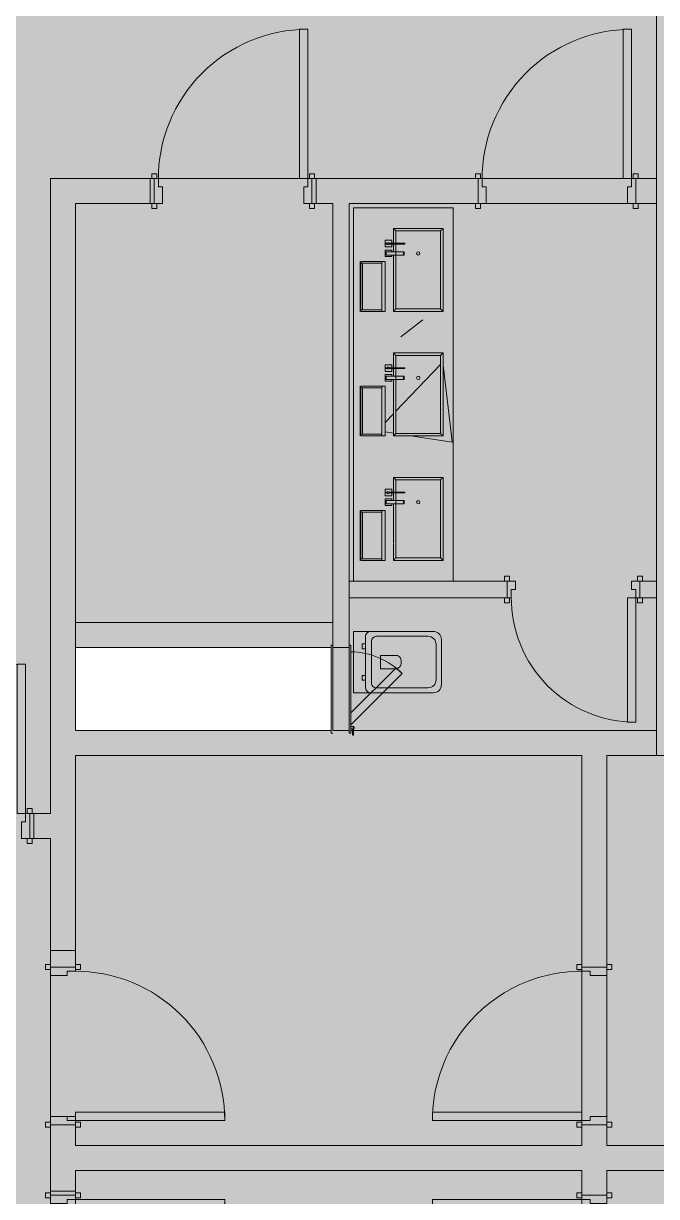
# Model space of a CAD drawing. Header units: millimetres. Extents: x -57519 to 497916, y -349472 to 446842.
# Drawn here: x 375437 to 379250, y 40100 to 47167 of the extents above; entities that cross this region are included whole.
import ezdxf

# ---------------------------------------------------------------- set-up
doc = ezdxf.new("R2010")
doc.units = ezdxf.units.MM
for name, color, linetype, lineweight in [('A-DETL-GENF', 92, 'Continuous', 5), ('A-DETL-THIN', 151, 'Continuous', 9), ('A-DOOR', 31, 'Continuous', 5), ('A-DOOR-FRAM', 31, 'Continuous', 5), ('A-FLOR', 192, 'Continuous', 5), ('A-GENM', 13, 'Continuous', 5), ('A-WALL', 113, 'Continuous', 20), ('A-WALL-PATT', 111, 'Continuous', 20), ('P-SANR-FIXT', 6, 'Continuous', 5)]:
    doc.layers.add(name, color=color, linetype=linetype, lineweight=lineweight)
pattern_1 = [(50, (329410.6, 0), (3643.68, -318.78), [381, -4191]), (355, (329410.6, 0), (-704.86, 3821.14), [304.8, -3352.8]), (100.451, (329714.2, -26.6), (2938.85, 3502.33), [323.8, -3561.8]), (46.184, (329410.6, 1016), (5421.58, -840.86), [571.5, -6286.5]), (96.636, (329862.4, 946), (4748.05, 4948.55), [485.7, -5342.7]), (351.184, (329410.6, 1016), (4748.1, 4948.5), [457.2, -5029.2]), (21, (329918.6, 762), (3032.29, -2045.3), [381, -4191]), (326, (329918.6, 762), (1236.04, 3683.76), [304.8, -3352.8]), (71.451, (330171.2, 591.6), (4268.34, 1638.42), [323.8, -3561.8]), (37.5, (329410.6, 0), (61.772, 1691.1), [167.64, -3144.52, 167.64, -3235.96, -3365.5]), (37.5, (329410.6, 0), (61.772, 1691.1), [-6715.76, 167.64, -3197.86]), (7.5, (329410.6, 0), (1336.393, 2003.61), [167.64, -1772.92, 167.64, -3068.32, -1282.7]), (7.5, (329410.6, 0), (1336.393, 2003.61), [-5176.52, 167.64, -1115.06]), (327.5, (328277.7, 0), (2711.818, -114.58), [167.64, -1102.36, 167.64, -3794.76, -5257.8]), (327.5, (328277.7, 0), (2711.818, -114.58), [-5232.4, 167.64, -5090.16]), (317.5, (327769.7, 0), (2962.586, 508.53), [167.64, -1483.36, 167.64, -2463.8, -3733.8]), (317.5, (327769.7, 0), (2962.586, 508.53), [-4282.44, 167.64, -3566.16])]

# ---------------------------------------------------------------- blocks, each defined once
blk = doc.blocks.new('DLN-Single Door__X01_ - _M02_ 900 x 2450 _WH_-16935526-G_F SINGLE OCCUPANCY DIAGRAM')
at = {"layer": 'A-DOOR', "color": 191}
for p, q in [((-460, 105), (-490, 105)), ((-490, 105), (-490, 75)), ((-490, 75), (-475, 75)), ((-475, 75), (-460, 75)), ((-460, 75), (-460, 105)), ((490, 105), (460, 105)), ((460, 105), (460, 75)), ((460, 75), (475, 75)), ((475, 75), (490, 75)), ((490, 75), (490, 105)), ((-475, -75), (-490, -75)), ((-490, -75), (-490, -105)), ((-490, -105), (-460, -105)), ((-460, -75), (-475, -75)), ((-460, -105), (-460, -75)), ((-400, -75), (-450, -75)), ((-450, -75), (-450, -975)), ((-400, -975), (-400, -75)), ((475, -75), (460, -75)), ((460, -75), (460, -105)), ((460, -105), (490, -105)), ((490, -75), (475, -75)), ((490, -105), (490, -75)), ((-450, -975), (-400, -975))]:
    blk.add_line(p, q, dxfattribs=at)
blk.add_arc((-450, -75), 900, 270, 0.5, dxfattribs=at)
at = {"layer": 'A-DOOR-FRAM', "color": 191}
for p, q in [((-425, 75), (-475, 75)), ((-475, 75), (-475, -75)), ((-425, -25), (-425, 75)), ((425, 75), (425, -25)), ((475, 75), (425, 75)), ((475, -75), (475, 75)), ((-450, -75), (-450, -25)), ((-450, -25), (-425, -25)), ((425, -25), (450, -25)), ((450, -25), (450, -75)), ((-475, -75), (-450, -75)), ((450, -75), (475, -75))]:
    blk.add_line(p, q, dxfattribs=at)
blk = doc.blocks.new('DLN-Single Door__X01_ - _M01a_ 900 x 2450 _WH_-16935528-G_F SINGLE OCCUPANCY DIAGRAM')
at = {"layer": 'A-DOOR', "color": 191}
for p, q in [((-450, 975), (-400, 975)), ((-450, 75), (-450, 975)), ((-400, 975), (-400, 75)), ((-490, 105), (-460, 105)), ((-490, 75), (-490, 105)), ((-475, 75), (-490, 75)), ((-460, 75), (-475, 75)), ((-460, 105), (-460, 75)), ((-400, 75), (-450, 75)), ((460, 75), (460, 105)), ((460, 105), (490, 105)), ((475, 75), (460, 75)), ((490, 75), (475, 75)), ((490, 105), (490, 75)), ((-490, -75), (-475, -75)), ((-490, -105), (-490, -75)), ((-460, -105), (-490, -105)), ((-475, -75), (-460, -75)), ((-460, -75), (-460, -105)), ((460, -105), (460, -75)), ((460, -75), (475, -75)), ((490, -105), (460, -105)), ((475, -75), (490, -75)), ((490, -75), (490, -105))]:
    blk.add_line(p, q, dxfattribs=at)
for start, end in [(71.9, 90), (17.6, 71.9), (359.5, 17.6)]:
    blk.add_arc((-450, 75), 900, start, end, dxfattribs=at)
at = {"layer": 'A-DOOR-FRAM', "color": 191}
for p, q in [((-475, 75), (-450, 75)), ((-475, -75), (-475, 75)), ((-450, 75), (-450, 25)), ((450, 75), (475, 75)), ((450, 25), (450, 75)), ((475, 75), (475, -75)), ((-450, 25), (-425, 25)), ((-425, 25), (-425, -75)), ((425, 25), (450, 25)), ((425, -75), (425, 25)), ((-425, -75), (-475, -75)), ((475, -75), (425, -75))]:
    blk.add_line(p, q, dxfattribs=at)
blk = doc.blocks.new('DLN-Single Door__X01_ - _M02_ 900 x 2450 _WH_-V592-G_F SINGLE OCCUPANCY DIAGRAM')
at = {"layer": 'A-DOOR', "color": 191}
for p, q in [((-460, 105), (-490, 105)), ((-490, 105), (-490, 75)), ((-490, 75), (-475, 75)), ((-475, 75), (-460, 75)), ((-460, 75), (-460, 105)), ((490, 105), (460, 105)), ((460, 105), (460, 75)), ((465.7, 75), (475, 75)), ((475, 75), (490, 75)), ((490, 75), (490, 105)), ((-475, -75), (-490, -75)), ((-490, -75), (-490, -105)), ((-490, -105), (-460, -105)), ((-460, -75), (-475, -75)), ((-460, -105), (-460, -75)), ((-400, -75), (-450, -75)), ((-450, -75), (-450, -975)), ((-400, -975), (-400, -75)), ((475, -75), (460, -75)), ((460, -75), (460, -105)), ((460, -105), (490, -105)), ((490, -75), (475, -75)), ((490, -105), (490, -75)), ((-450, -975), (-400, -975))]:
    blk.add_line(p, q, dxfattribs=at)
blk.add_arc((-450, -75), 900, 270, 0.5, dxfattribs=at)
at = {"layer": 'A-DOOR-FRAM', "color": 191}
for p, q in [((-425, 75), (-475, 75)), ((-475, 75), (-475, -75)), ((-425, -25), (-425, 75)), ((425, 75), (425, -25)), ((475, 75), (425, 75)), ((475, -75), (475, 75)), ((-450, -75), (-450, -25)), ((-450, -25), (-425, -25)), ((425, -25), (450, -25)), ((450, -25), (450, -75)), ((-475, -75), (-450, -75)), ((450, -75), (475, -75))]:
    blk.add_line(p, q, dxfattribs=at)
blk = doc.blocks.new('DLN-Single Door__X01_ - _M01_ 900 x 2450 _WH_-16935535-G_F SINGLE OCCUPANCY DIAGRAM')
at = {"layer": 'A-DOOR', "color": 191}
for p, q in [((-460, 105), (-490, 105)), ((-490, 105), (-490, 75)), ((-490, 75), (-475, 75)), ((-475, 75), (-460, 75)), ((-460, 75), (-460, 105)), ((490, 105), (460, 105)), ((460, 105), (460, 75)), ((460, 75), (475, 75)), ((475, 75), (490, 75)), ((490, 75), (490, 105)), ((-475, -75), (-490, -75)), ((-490, -75), (-490, -105)), ((-490, -105), (-460, -105)), ((-460, -75), (-475, -75)), ((-460, -105), (-460, -75)), ((-400, -75), (-450, -75)), ((-450, -75), (-450, -975)), ((-400, -975), (-400, -75)), ((475, -75), (460, -75)), ((460, -75), (460, -105)), ((460, -105), (490, -105)), ((490, -75), (475, -75)), ((490, -105), (490, -75)), ((-450, -975), (-400, -975))]:
    blk.add_line(p, q, dxfattribs=at)
blk.add_arc((-450, -75), 900, 270, 0.5, dxfattribs=at)
at = {"layer": 'A-DOOR-FRAM', "color": 191}
for p, q in [((-425, 75), (-475, 75)), ((-475, 75), (-475, -75)), ((-425, -25), (-425, 75)), ((425, 75), (425, -25)), ((475, 75), (425, 75)), ((475, -75), (475, 75)), ((-450, -75), (-450, -25)), ((-450, -25), (-425, -25)), ((425, -25), (450, -25)), ((450, -25), (450, -75)), ((-475, -75), (-450, -75)), ((450, -75), (475, -75))]:
    blk.add_line(p, q, dxfattribs=at)
blk = doc.blocks.new('DLN-Single Door__X01_ - _M02a_ 900 x 2450 _WH_-V753-G_F SINGLE OCCUPANCY DIAGRAM')
at = {"layer": 'A-DOOR', "color": 191}
for p, q in [((-450, 975), (-400, 975)), ((-450, 75), (-450, 975)), ((-400, 975), (-400, 75)), ((-490, 105), (-460, 105)), ((-490, 75), (-490, 105)), ((-475, 75), (-490, 75)), ((-460, 75), (-475, 75)), ((-460, 105), (-460, 75)), ((-400, 75), (-450, 75)), ((460, 75), (460, 105)), ((460, 105), (490, 105)), ((475, 75), (460, 75)), ((490, 75), (475, 75)), ((490, 105), (490, 75)), ((-490, -75), (-475, -75)), ((-490, -105), (-490, -75)), ((-460, -105), (-490, -105)), ((-475, -75), (-460, -75)), ((-460, -75), (-460, -105)), ((460, -105), (460, -75)), ((460, -75), (475, -75)), ((490, -105), (460, -105)), ((475, -75), (490, -75)), ((490, -75), (490, -105))]:
    blk.add_line(p, q, dxfattribs=at)
blk.add_arc((-450, 75), 900, 359.5, 90, dxfattribs=at)
at = {"layer": 'A-DOOR-FRAM', "color": 191}
for p, q in [((-475, 75), (-450, 75)), ((-475, -75), (-475, 75)), ((-450, 75), (-450, 25)), ((450, 75), (475, 75)), ((450, 25), (450, 75)), ((475, 75), (475, -75)), ((-450, 25), (-425, 25)), ((-425, 25), (-425, -75)), ((425, 25), (450, 25)), ((425, -75), (425, 25)), ((-425, -75), (-475, -75)), ((475, -75), (425, -75))]:
    blk.add_line(p, q, dxfattribs=at)
blk = doc.blocks.new('DLN-Access Panel__AP01_ - _AP04_ 450 x 650 _WH_-16056297-G_F SINGLE OCCUPANCY DIAGRAM')
at = {"layer": 'A-DOOR', "color": 191}
for p, q in [((-265, 50), (-265, 60)), ((265, 60), (-265, 60)), ((-250.3, 50), (265, 50)), ((265, 51), (265, 60)), ((-240, -70), (-277.5, -70)), ((-277.5, -70), (-277.5, -75)), ((-265, -60), (-265, -50)), ((265, -50), (-265, -50)), ((-265, -60), (265, -60)), ((-240, -60), (-240, -72.5)), ((-225, -72.5), (-225, -60)), ((-215, -60), (93.2, -368.2)), ((128.6, -332.8), (-144.3, -60)), ((265, -60), (265, -50)), ((-277.5, -75), (-239.6, -75)), ((93.2, -368.2), (128.6, -332.8))]:
    blk.add_line(p, q, dxfattribs=at)
for centre, radius, start, end in [((-225, -50), 450, 315, 358.68242), ((-232.5, -72.5), 7.5, 180, 0), ((-232.5, -72.5), 7.5, 195, 0), ((-232.5, -72.5), 7.5, 199.47122, 360), ((-232.5, -72.5), 7.5, 199.47122, 360), ((-232.5, -72.5), 2, 180, 360), ((-232.5, -72.5), 2, 180, 360)]:
    blk.add_arc(centre, radius, start, end, dxfattribs=at)
at = {"layer": 'A-DOOR-FRAM', "color": 191}
for p, q in [((-250, 50), (-250, -50)), ((250, 50), (250, -50))]:
    blk.add_line(p, q, dxfattribs=at)
blk = doc.blocks.new('DLN_Toilet - DLN_Toilet-V844-G_F SINGLE OCCUPANCY DIAGRAM')
at = {"layer": 'P-SANR-FIXT', "color": 191}
for p, q in [((-185, -170), (-185, -272.8)), ((185, -170), (-185, -170)), ((185, -272.8), (185, -170)), ((-185, -272.8), (-185, -650)), ((155, -242.8), (-155, -242.8)), ((125.2, -277.8), (-125, -277.8)), ((-80, -222.8), (-110, -222.8)), ((-110, -222.8), (-110, -242.8)), ((-110, -242.8), (-80, -242.8)), ((-80, -242.8), (-80, -222.8)), ((80, -222.8), (80, -242.8)), ((110, -222.8), (80, -222.8)), ((80, -242.8), (110, -242.8)), ((110, -242.8), (110, -222.8)), ((185, -650), (185, -272.8)), ((-155, -307.8), (-155, -617.8)), ((-40, -426.5), (-40, -331.7)), ((-40, -331.7), (40, -331.7)), ((40, -331.7), (40, -426.5)), ((155.2, -617.8), (155.2, -307.8)), ((10, -456.5), (-10, -456.5)), ((-135, -700), (135, -700)), ((-105, -667.8), (105.2, -667.8))]:
    blk.add_line(p, q, dxfattribs=at)
for centre, radius, start, end in [((-155, -272.8), 30, 90, 180), ((-125, -307.8), 30, 90, 180), ((125.2, -307.8), 30, 360, 90), ((155, -272.8), 30, 360, 90), ((-10, -426.5), 30, 180, 270), ((10, -426.5), 30, 270, 298.97834), ((10, -426.5), 30, 300, 360), ((-105, -617.8), 50, 180, 270), ((105.2, -617.8), 50, 270, 360), ((-135, -650), 50, 180, 270), ((135, -650), 50, 270, 360)]:
    blk.add_arc(centre, radius, start, end, dxfattribs=at)
blk = doc.blocks.new('DLN_Counter _ Cabinet - DLN_Counter _ Cabinet-15606097-G_F SINGLE OCCUPANCY DIAGRAM')
at = {"layer": 'A-GENM', "color": 191}
for p, q in [((-235, 525), (235, 525)), ((-235, 255), (-235, 525)), ((235, 525), (235, 255)), ((235, 255), (-235, 255))]:
    blk.add_line(p, q, dxfattribs=at)
blk = doc.blocks.new('DLN_Counter _ Cabinet - DLN_Counter _ Cabinet-15606101-G_F SINGLE OCCUPANCY DIAGRAM')
at = {"layer": 'A-GENM', "color": 191}
for p, q in [((-235, 525), (235, 525)), ((-235, 255), (-235, 525)), ((235, 525), (235, 255)), ((235, 255), (-235, 255))]:
    blk.add_line(p, q, dxfattribs=at)
blk = doc.blocks.new('DLN_Counter _ Cabinet - DLN_Counter _ Cabinet-15606102-G_F SINGLE OCCUPANCY DIAGRAM')
at = {"layer": 'A-GENM', "color": 191}
for p, q in [((-235, 525), (235, 525)), ((-235, 255), (-235, 525)), ((235, 525), (235, 255)), ((235, 255), (-235, 255))]:
    blk.add_line(p, q, dxfattribs=at)
blk = doc.blocks.new('DLN-Single Door__X01_ - _M09a_ 750 x 2450 _WH_-16935551-G_F SINGLE OCCUPANCY DIAGRAM')
at = {"layer": 'A-DOOR', "color": 191}
for p, q in [((-375, 800), (-325, 800)), ((-375, 50), (-375, 800)), ((-325, 800), (-325, 50)), ((-415, 80), (-385, 80)), ((-415, 50), (-415, 80)), ((-385, 80), (-385, 50)), ((385, 50), (385, 80)), ((385, 80), (415, 80)), ((415, 80), (415, 50)), ((-400, 50), (-415, 50)), ((-385, 50), (-400, 50)), ((-325, 50), (-375, 50)), ((400, 50), (385, 50)), ((415, 50), (400, 50)), ((-415, -50), (-400, -50)), ((-415, -80), (-415, -50)), ((-400, -50), (-385, -50)), ((-385, -50), (-385, -80)), ((385, -80), (385, -50)), ((385, -50), (400, -50)), ((400, -50), (415, -50)), ((415, -50), (415, -80)), ((-385, -80), (-415, -80)), ((415, -80), (385, -80))]:
    blk.add_line(p, q, dxfattribs=at)
blk.add_arc((-375, 50), 750, 359.5, 90, dxfattribs=at)
at = {"layer": 'A-DOOR-FRAM', "color": 191}
for p, q in [((-400, 50), (-375, 50)), ((-400, -50), (-400, 50)), ((-375, 50), (-375, 0)), ((350, 0), (375, 0)), ((350, -50), (350, 0)), ((375, 50), (400, 50)), ((375, 0), (375, 50)), ((400, 50), (400, -50)), ((-350, -50), (-400, -50)), ((-375, 0), (-350, 0)), ((-350, 0), (-350, -50)), ((400, -50), (350, -50))]:
    blk.add_line(p, q, dxfattribs=at)

msp = doc.modelspace()

# ---------------------------------------------------------------- hatches: boundary and pattern name
at = {"layer": 'A-DETL-GENF', "transparency": 33554585}
h = msp.add_hatch(color=201, dxfattribs=at)
h.paths.add_polyline_path([(378712.3, -2142.5), (378712.3, 5707.5), (408249.8, 5707.5), (408249.8, 31607.5), (411824.8, 31607.5), (411824.8, 28857.5), (414124.8, 28857.5), (414124.8, 34332.5), (417674.8, 34332.5), (417674.8, 35647.5), (420699.8, 35647.5), (420699.8, 52157.5), (392454.3, 52157.5), (392454.3, 45782.5), (382199.8, 45782.5), (382199.8, 52157.5), (367049.8, 52157.5), (367049.8, 5707.5), (368349.8, 5707.5), (368349.8, 3222.2), (374112.3, -1265.4), (374112.3, -2142.5), (376972.2, -2142.5)], flags=0)
h.paths.add_polyline_path([(370849.8, 8157.5), (370849.8, 9357.5), (369649.8, 9357.5), (369649.8, 15624.2), (370889.8, 15624.2), (370889.8, 9397.5), (371149.8, 9397.5), (371149.8, 8157.5)], flags=0)
h.paths.add_polyline_path([(388124.8, 8157.5), (388124.8, 9397.5), (389899.8, 9397.5), (389899.8, 8157.5)], flags=0)
h.paths.add_polyline_path([(382791.7, 8157.5), (382352.3, 8157.5), (382352.3, 9397.5), (387324.8, 9397.5), (387324.8, 8157.5), (386671.4, 8157.5)], flags=0)
h.paths.add_polyline_path([(404599.8, 8157.5), (396937.3, 8157.5), (396937.3, 9397.5), (404599.8, 9397.5), (404599.8, 8571.4)], flags=0)
h.paths.add_polyline_path([(394430.7, 8157.5), (392899.8, 8157.5), (392899.8, 9397.5), (396137.3, 9397.5), (396137.3, 8157.5)], flags=0)
h.paths.add_polyline_path([(405799.8, 12397.5), (404559.8, 12397.5), (404559.8, 15624.2), (405799.8, 15624.2), (405799.8, 12969.9)], flags=0)
h.paths.add_polyline_path([(370889.8, 16424.2), (369649.8, 16424.2), (369649.8, 23040.8), (370889.8, 23040.8), (370889.8, 17368.3)], flags=0)
h.paths.add_polyline_path([(404559.8, 16424.2), (404559.8, 23040.8), (405799.8, 23040.8), (405799.8, 16424.2)], flags=0)
h.paths.add_polyline_path([(369649.8, 23840.8), (369649.8, 30107.5), (370849.8, 30107.5), (370849.8, 31307.5), (371149.8, 31307.5), (371149.8, 30107.5), (370889.8, 30107.5), (370889.8, 23840.8)], flags=0)
h.paths.add_polyline_path([(404559.8, 23840.8), (404559.8, 27067.5), (405799.8, 27067.5), (405799.8, 23840.8)], flags=0)
h.paths.add_polyline_path([(388124.8, 30067.5), (388124.8, 31307.5), (389399.8, 31307.5), (389399.8, 30067.5)], flags=0)
h.paths.add_polyline_path([(373449.8, 30067.5), (373449.8, 31307.5), (378512.3, 31307.5), (378512.3, 30067.5), (375032.4, 30067.5)], flags=0)
h.paths.add_polyline_path([(386671.4, 30067.5), (382349.8, 30067.5), (382349.8, 31307.5), (387324.8, 31307.5), (387324.8, 30067.5)], flags=0)
h.paths.add_polyline_path([(394430.7, 30067.5), (392399.8, 30067.5), (392399.8, 31307.5), (396137.3, 31307.5), (396137.3, 30067.5)], flags=0)
h.paths.add_polyline_path([(402190, 30067.5), (396937.3, 30067.5), (396937.3, 31307.5), (404599.8, 31307.5), (404599.8, 30067.5), (404129.8, 30067.5)], flags=0)
h.paths.add_polyline_path([(407299.8, 35797.5), (407299.8, 36247.5), (408249.8, 36247.5), (408249.8, 35797.5), (408009.5, 35797.5)], flags=0)
h.paths.add_polyline_path([(412649.8, 35797.5), (412649.8, 37247.5), (415649.8, 37247.5), (415649.8, 35797.5), (413829, 35797.5)], flags=0)
h.paths.add_polyline_path([(412649.8, 37397.5), (412649.8, 37897.5), (418299.8, 37897.5), (418299.8, 37397.5), (412859.1, 37397.5)], flags=0)
h.paths.add_polyline_path([(408979.4, 37847.5), (408399.8, 37847.5), (408399.8, 38327.5), (410749.8, 38327.5), (410749.8, 37847.5), (409949.3, 37847.5)], flags=0)
h.paths.add_polyline_path([(381599.8, 37907.5), (381599.8, 39557.5), (382049.8, 39557.5), (382049.8, 37907.5), (381821.8, 37907.5)], flags=0)
h.paths.add_polyline_path([(406069.7, 38657.5), (404849.8, 38657.5), (404849.8, 49957.5), (408249.8, 49957.5), (408249.8, 38657.5), (408009.5, 38657.5)], flags=0)
h.paths.add_polyline_path([(370182.8, 40207.5), (369149.8, 40207.5), (369149.8, 40707.5), (370699.8, 40707.5), (370699.8, 40207.5)], flags=0)
h.paths.add_polyline_path([(381599.8, 40257.5), (381599.8, 42757.5), (382049.8, 42757.5), (382049.8, 40257.5), (381821.8, 40257.5)], flags=0)
h.paths.add_polyline_path([(414798.9, 42697.5), (410674.8, 42697.5), (410674.8, 43197.5), (418349.8, 43197.5), (418349.8, 42697.5), (415768.8, 42697.5)], flags=0)
h.paths.add_polyline_path([(377289.8, 42907.5), (375749.8, 42907.5), (375749.8, 43407.5), (377289.8, 43407.5), (377289.8, 43209.2)], flags=0)
h.paths.add_polyline_path([(382049.8, 46907.5), (379399.8, 46907.5), (379399.8, 52007.5), (382049.8, 52007.5), (382049.8, 47057.9)], flags=0)
h.paths.add_polyline_path([(410919.2, 47837.5), (410674.8, 47837.5), (410674.8, 48337.5), (418349.8, 48337.5), (418349.8, 47837.5), (411404.2, 47837.5)], flags=0)
h.paths.add_polyline_path([(408399.8, 50107.5), (408399.8, 52007.5), (408849.8, 52007.5), (408849.8, 50107.5)], flags=0)
at = {"layer": 'A-GENM'}
h = msp.add_hatch(dxfattribs=at)
h.set_pattern_fill('FP_56', color=253, style=0, pattern_type=2)
h.set_pattern_definition(pattern_1)
h.paths.add_polyline_path([(377664.8, 44682.5), (377664.8, 45022.5), (377654.8, 45022.5), (377654.8, 45012.5), (377614.8, 45012.5), (377614.8, 45052.5), (377654.8, 45052.5), (377654.8, 45042.5), (377664.8, 45042.5), (377664.8, 45088.7), (377654.8, 45088.7), (377654.8, 45071.2), (377614.8, 45071.2), (377614.8, 45111.2), (377654.8, 45111.2), (377654.8, 45093.7), (377664.8, 45093.7), (377664.8, 45182.5), (377964.8, 45182.5), (377964.8, 44682.5), (378024.8, 44682.5), (378024.8, 45432.5), (377424.8, 45432.5), (377424.8, 44682.5), (377464.8, 44682.5), (377469.8, 44982.5), (377614.8, 44982.5), (377614.8, 44682.5)], flags=0)
h = msp.add_hatch(dxfattribs=at)
h.set_pattern_fill('FP_49', color=253, style=0, pattern_type=2)
h.set_pattern_definition([(50, (329410.6, 0), (3643.68, -318.78), [381, -4191]), (355, (329410.6, 0), (-704.86, 3821.14), [304.8, -3352.8]), (100.451, (329714.2, -26.6), (2938.85, 3502.33), [323.8, -3561.8]), (46.184, (329410.6, 1016), (5421.58, -840.86), [571.5, -6286.5]), (96.636, (329862.4, 946), (4748.05, 4948.55), [485.7, -5342.7]), (351.184, (329410.6, 1016), (4748.1, 4948.5), [457.2, -5029.2]), (21, (329918.6, 762), (3032.29, -2045.3), [381, -4191]), (326, (329918.6, 762), (1236.04, 3683.76), [304.8, -3352.8]), (71.451, (330171.2, 591.6), (4268.34, 1638.42), [323.8, -3561.8]), (37.5, (329410.6, 0), (61.772, 1691.1), [167.64, -3144.52, 167.64, -3235.96, -3365.5]), (37.5, (329410.6, 0), (61.772, 1691.1), [-6715.76, 167.64, -3197.86]), (7.5, (329410.6, 0), (1336.393, 2003.61), [167.64, -1772.92, 167.64, -3068.32, -1282.7]), (7.5, (329410.6, 0), (1336.393, 2003.61), [-5176.52, 167.64, -1115.06]), (327.5, (328277.7, 0), (2711.818, -114.58), [167.64, -1102.36, 167.64, -3794.76, -5257.8]), (327.5, (328277.7, 0), (2711.818, -114.58), [-5232.4, 167.64, -5090.16]), (317.5, (327769.7, 0), (2962.586, 508.53), [167.64, -1483.36, 167.64, -2463.8, -3733.8]), (317.5, (327769.7, 0), (2962.586, 508.53), [-4282.44, 167.64, -3566.16])])
h.paths.add_polyline_path([(377699.6, 44697.5), (377949.8, 44697.5), (377949.8, 45167.5), (377679.8, 45167.5), (377679.8, 45093.7), (377679.8, 45088.7), (377679.8, 45042.5), (377725.7, 45042.5), (377725.7, 45022.5), (377679.8, 45022.5), (377679.8, 44697.5)], flags=0)
h.paths.add_polyline_path([(377814.8, 45022.5), (377806.2, 45027.5), (377806.2, 45037.5), (377814.8, 45042.5), (377823.5, 45037.5), (377823.5, 45027.5), (377817.4, 45022.8)], flags=0)
h = msp.add_hatch(dxfattribs=at)
h.set_pattern_fill('FP_56', color=253, style=0, pattern_type=2)
h.set_pattern_definition(pattern_1)
h.paths.add_polyline_path([(377424.8, 43807.5), (378024.8, 43807.5), (378024.8, 44682.5), (377424.8, 44682.5), (377424.8, 44308.9)], flags=0)
h.paths.add_polyline_path([(377469.8, 43932.5), (377464.8, 43932.5), (377469.8, 44232.5), (377614.8, 44232.5), (377614.8, 43932.5), (377594.8, 43932.5)], flags=0)
h.paths.add_polyline_path([(377664.8, 43932.5), (377664.8, 44272.5), (377654.8, 44272.5), (377654.8, 44262.5), (377614.8, 44262.5), (377614.8, 44302.5), (377654.8, 44302.5), (377654.8, 44292.5), (377664.8, 44292.5), (377664.8, 44338.7), (377654.8, 44338.7), (377654.8, 44321.2), (377614.8, 44321.2), (377614.8, 44361.2), (377654.8, 44361.2), (377654.8, 44343.7), (377664.8, 44343.7), (377664.8, 44432.5), (377964.8, 44432.5), (377964.8, 43932.5), (377699.6, 43932.5)], flags=0)
at = {"layer": 'A-WALL-PATT', "transparency": 33554432}
for points in [[(379399.8, 42907.5), (379399.8, 52007.5), (379249.8, 52007.5), (379249.8, 42907.5)], [(382039.8, 42757.5), (382049.8, 42757.5), (382049.8, 42892.5), (382039.8, 42892.5), (382039.8, 42907.5), (379249.8, 42907.5), (379249.8, 42757.5), (381821.8, 42757.5)]]:
    msp.add_hatch(color=133, dxfattribs=at).paths.add_polyline_path(points, flags=0)

# ---------------------------------------------------------------- linework, layer by layer
at = {"layer": 'A-DETL-THIN', "lineweight": 5}
for p, q in [((375749.8, 42907.5), (375749.8, 43407.5)), ((375749.8, 43407.5), (377289.8, 43407.5)), ((377289.8, 43407.5), (377289.8, 42907.5)), ((377289.8, 42907.5), (375749.8, 42907.5))]:
    msp.add_line(p, q, dxfattribs=at)
at = {"layer": 'A-FLOR'}
for p, q in [((379249.8, 46232.5), (379249.8, 52007.5)), ((375599.8, 42407.5), (375599.8, 46232.5)), ((376199.8, 46232.5), (376199.8, 46082.5)), ((376249.8, 46232.5), (377149.8, 46232.5)), ((377199.8, 46082.5), (377199.8, 46232.5)), ((378199.8, 46232.5), (379099.8, 46232.5)), ((379139.8, 46232.5), (379249.8, 46232.5)), ((376199.8, 46082.5), (375749.8, 46082.5)), ((375749.8, 46082.5), (375749.8, 43557.5)), ((377299.8, 46082.5), (377199.8, 46082.5)), ((377299.8, 43557.5), (377299.8, 46082.5)), ((378159.8, 46082.5), (377399.8, 46082.5)), ((377399.8, 46082.5), (377399.8, 43407.5)), ((379074.8, 46082.5), (378189.8, 46082.5)), ((379249.8, 46082.5), (379139.8, 46082.5)), ((375749.8, 43557.5), (377299.8, 43557.5)), ((377409.8, 42907.5), (377419.8, 42907.5)), ((377424.8, 42907.5), (379249.8, 42907.5)), ((375749.8, 42757.5), (375749.8, 41582.5)), ((378799.8, 41497.5), (378799.8, 42757.5)), ((381449.8, 42757.5), (378949.8, 42757.5)), ((378949.8, 42757.5), (378949.8, 41497.5)), ((375499.8, 42257.5), (375499.8, 42407.5)), ((375499.8, 42407.5), (375599.8, 42407.5)), ((375599.8, 42257.5), (375489.8, 42257.5)), ((375599.8, 42257.5), (375599.8, 41497.5)), ((375749.8, 41582.5), (375599.8, 41582.5)), ((375599.8, 41432.5), (375599.8, 40582.5)), ((378799.8, 40547.5), (378799.8, 41467.5)), ((378949.8, 41467.5), (378949.8, 40547.5)), ((375699.8, 40582.5), (375749.8, 40582.5)), ((375749.8, 40582.5), (375749.8, 40557.5)), ((375749.8, 40517.5), (375749.8, 40407.5)), ((378799.8, 40407.5), (378799.8, 40517.5)), ((378949.8, 40517.5), (378949.8, 40407.5)), ((378799.8, 40257.5), (375749.8, 40257.5)), ((375749.8, 40257.5), (375749.8, 40132.5)), ((378799.8, 40122.5), (378799.8, 40257.5)), ((378949.8, 40257.5), (378949.8, 40122.5)), ((375749.8, 40132.5), (375599.8, 40132.5))]:
    msp.add_line(p, q, dxfattribs=at)
at = {"layer": 'A-GENM', "color": 191}
for p, q in [((377424.8, 46057.5), (378024.8, 46057.5)), ((377424.8, 45432.5), (377424.8, 46057.5)), ((378024.8, 45432.5), (378024.8, 46057.5)), ((377664.8, 45843.7), (377664.8, 45932.5)), ((377664.8, 45932.5), (377964.8, 45932.5)), ((377964.8, 45932.5), (377964.8, 45432.5)), ((377654.8, 45861.2), (377614.8, 45861.2)), ((377614.8, 45861.2), (377614.8, 45821.2)), ((377614.8, 45821.2), (377654.8, 45821.2)), ((377654.8, 45802.5), (377614.8, 45802.5)), ((377614.8, 45802.5), (377614.8, 45762.5)), ((377619.8, 45843.7), (377629.8, 45843.7)), ((377619.8, 45843.7), (377619.8, 45838.7)), ((377629.8, 45838.7), (377619.8, 45838.7)), ((377629.8, 45846.2), (377639.8, 45846.2)), ((377629.8, 45836.2), (377629.8, 45846.2)), ((377629.8, 45838.7), (377629.8, 45843.7)), ((377639.8, 45836.2), (377629.8, 45836.2)), ((377639.8, 45846.2), (377639.8, 45836.2)), ((377639.8, 45843.7), (377639.8, 45838.7)), ((377639.8, 45843.7), (377734.8, 45843.7)), ((377734.8, 45838.7), (377639.8, 45838.7)), ((377654.8, 45843.7), (377654.8, 45861.2)), ((377654.8, 45821.2), (377654.8, 45838.7)), ((377654.8, 45792.5), (377654.8, 45802.5)), ((377664.8, 45792.5), (377664.8, 45838.7)), ((377734.8, 45838.7), (377734.8, 45843.7)), ((377464.8, 45432.5), (377464.8, 45732.5)), ((377469.8, 45732.5), (377594.8, 45732.5)), ((377469.8, 45722.5), (377469.8, 45732.5)), ((377594.8, 45722.5), (377594.8, 45732.5)), ((377614.8, 45732.5), (377594.8, 45732.5)), ((377594.8, 45432.5), (377594.8, 45732.5)), ((377614.8, 45762.5), (377654.8, 45762.5)), ((377614.8, 45432.5), (377614.8, 45732.5)), ((377622.3, 45792.5), (377725.7, 45792.5)), ((377622.3, 45772.5), (377622.3, 45792.5)), ((377725.7, 45772.5), (377622.3, 45772.5)), ((377654.8, 45762.5), (377654.8, 45772.5)), ((377664.8, 45432.5), (377664.8, 45772.5)), ((377725.7, 45792.5), (377730.8, 45792.5)), ((377725.7, 45792.5), (377725.7, 45772.5)), ((377730.8, 45772.5), (377725.7, 45772.5)), ((377730.8, 45792.5), (377730.8, 45772.5)), ((377469.8, 45722.5), (377479.8, 45722.5)), ((377469.8, 45442.5), (377469.8, 45722.5)), ((377594.8, 45722.5), (377469.8, 45722.5)), ((377479.8, 45442.5), (377479.8, 45722.5)), ((377424.8, 44682.5), (377424.8, 45432.5)), ((377479.8, 45442.5), (377469.8, 45442.5)), ((377469.8, 45442.5), (377594.8, 45442.5)), ((377469.8, 45432.5), (377469.8, 45442.5)), ((377594.8, 45432.5), (377469.8, 45432.5)), ((377594.8, 45432.5), (377594.8, 45442.5)), ((377594.8, 45432.5), (377614.8, 45432.5)), ((377664.8, 45432.5), (377964.8, 45432.5)), ((378024.8, 44682.5), (378024.8, 45432.5)), ((377664.8, 45093.7), (377664.8, 45182.5)), ((377664.8, 45182.5), (377964.8, 45182.5)), ((377964.8, 45182.5), (377964.8, 44682.5)), ((377654.8, 45111.2), (377614.8, 45111.2)), ((377614.8, 45111.2), (377614.8, 45071.2)), ((377619.8, 45093.7), (377629.8, 45093.7)), ((377619.8, 45093.7), (377619.8, 45088.7)), ((377629.8, 45096.2), (377639.8, 45096.2)), ((377629.8, 45086.2), (377629.8, 45096.2)), ((377629.8, 45088.7), (377629.8, 45093.7)), ((377639.8, 45096.2), (377639.8, 45086.2)), ((377639.8, 45093.7), (377639.8, 45088.7)), ((377639.8, 45093.7), (377734.8, 45093.7)), ((377654.8, 45093.7), (377654.8, 45111.2)), ((377734.8, 45088.7), (377734.8, 45093.7)), ((377614.8, 45071.2), (377654.8, 45071.2)), ((377654.8, 45052.5), (377614.8, 45052.5)), ((377614.8, 45052.5), (377614.8, 45012.5)), ((377629.8, 45088.7), (377619.8, 45088.7)), ((377622.3, 45042.5), (377725.7, 45042.5)), ((377622.3, 45022.5), (377622.3, 45042.5)), ((377725.7, 45022.5), (377622.3, 45022.5)), ((377639.8, 45086.2), (377629.8, 45086.2)), ((377734.8, 45088.7), (377639.8, 45088.7)), ((377654.8, 45071.2), (377654.8, 45088.7)), ((377654.8, 45042.5), (377654.8, 45052.5)), ((377654.8, 45012.5), (377654.8, 45022.5)), ((377664.8, 45042.5), (377664.8, 45088.7)), ((377664.8, 44682.5), (377664.8, 45022.5)), ((377725.7, 45042.5), (377730.8, 45042.5)), ((377725.7, 45042.5), (377725.7, 45022.5)), ((377730.8, 45022.5), (377725.7, 45022.5)), ((377730.8, 45042.5), (377730.8, 45022.5)), ((377464.8, 44682.5), (377464.8, 44982.5)), ((377469.8, 44982.5), (377594.8, 44982.5)), ((377469.8, 44972.5), (377469.8, 44982.5)), ((377469.8, 44972.5), (377479.8, 44972.5)), ((377469.8, 44692.5), (377469.8, 44972.5)), ((377594.8, 44972.5), (377469.8, 44972.5)), ((377479.8, 44692.5), (377479.8, 44972.5)), ((377594.8, 44972.5), (377594.8, 44982.5)), ((377614.8, 44982.5), (377594.8, 44982.5)), ((377594.8, 44682.5), (377594.8, 44982.5)), ((377614.8, 45012.5), (377654.8, 45012.5)), ((377614.8, 44682.5), (377614.8, 44982.5)), ((377424.8, 43807.5), (377424.8, 44682.5)), ((377479.8, 44692.5), (377469.8, 44692.5)), ((377469.8, 44692.5), (377594.8, 44692.5)), ((377469.8, 44682.5), (377469.8, 44692.5)), ((377594.8, 44682.5), (377469.8, 44682.5)), ((377594.8, 44682.5), (377594.8, 44692.5)), ((377594.8, 44682.5), (377614.8, 44682.5)), ((377664.8, 44682.5), (377964.8, 44682.5)), ((378024.8, 43807.5), (378024.8, 44682.5)), ((377664.8, 44343.7), (377664.8, 44432.5)), ((377664.8, 44432.5), (377964.8, 44432.5)), ((377964.8, 44432.5), (377964.8, 43932.5)), ((377654.8, 44361.2), (377614.8, 44361.2)), ((377614.8, 44361.2), (377614.8, 44321.2)), ((377614.8, 44321.2), (377654.8, 44321.2)), ((377619.8, 44343.7), (377629.8, 44343.7)), ((377619.8, 44343.7), (377619.8, 44338.7)), ((377629.8, 44338.7), (377619.8, 44338.7)), ((377629.8, 44346.2), (377639.8, 44346.2)), ((377629.8, 44336.2), (377629.8, 44346.2)), ((377629.8, 44338.7), (377629.8, 44343.7)), ((377639.8, 44336.2), (377629.8, 44336.2)), ((377639.8, 44346.2), (377639.8, 44336.2)), ((377639.8, 44343.7), (377734.8, 44343.7)), ((377639.8, 44343.7), (377639.8, 44338.7)), ((377734.8, 44338.7), (377639.8, 44338.7)), ((377654.8, 44343.7), (377654.8, 44361.2)), ((377654.8, 44321.2), (377654.8, 44339.5)), ((377664.8, 44292.5), (377664.8, 44338.7)), ((377734.8, 44338.7), (377734.8, 44343.7)), ((377654.8, 44302.5), (377614.8, 44302.5)), ((377614.8, 44302.5), (377614.8, 44262.5)), ((377614.8, 44262.5), (377654.8, 44262.5)), ((377622.3, 44292.5), (377725.7, 44292.5)), ((377622.3, 44272.5), (377622.3, 44292.5)), ((377725.7, 44272.5), (377622.3, 44272.5)), ((377654.8, 44292.5), (377654.8, 44302.5)), ((377654.8, 44262.5), (377654.8, 44272.5)), ((377664.8, 44034), (377664.8, 44272.5)), ((377725.7, 44292.5), (377730.8, 44292.5)), ((377725.7, 44292.5), (377725.7, 44272.5)), ((377730.8, 44272.5), (377725.7, 44272.5)), ((377730.8, 44292.5), (377730.8, 44272.5)), ((377464.8, 43932.5), (377464.8, 44232.5)), ((377469.8, 44232.5), (377594.8, 44232.5)), ((377469.8, 44222.5), (377469.8, 44232.5)), ((377469.8, 44222.5), (377479.8, 44222.5)), ((377469.8, 43942.5), (377469.8, 44222.5)), ((377594.8, 44222.5), (377469.8, 44222.5)), ((377479.8, 43942.5), (377479.8, 44222.5)), ((377594.8, 44222.5), (377594.8, 44232.5)), ((377614.8, 44232.5), (377594.8, 44232.5)), ((377594.8, 43932.5), (377594.8, 44232.5)), ((377614.8, 43932.5), (377614.8, 44232.5)), ((377664.8, 43932.5), (377664.8, 44029.5)), ((377479.8, 43942.5), (377469.8, 43942.5)), ((377469.8, 43942.5), (377594.8, 43942.5)), ((377469.8, 43932.5), (377469.8, 43942.5)), ((377594.8, 43932.5), (377469.8, 43932.5)), ((377594.8, 43932.5), (377594.8, 43942.5)), ((377594.8, 43932.5), (377614.8, 43932.5)), ((377964.8, 43932.5), (377664.8, 43932.5)), ((378024.8, 43807.5), (377424.8, 43807.5)), ((377454.8, 43807.5), (377424.8, 43807.5)), ((377454.8, 43807.5), (377439.8, 43807.5)), ((377624.8, 43807.5), (377457.2, 43807.5)), ((378004.8, 43807.5), (377624.8, 43807.5)), ((378004.8, 43807.5), (377624.8, 43807.5)), ((378024.8, 43807.5), (378004.8, 43807.5))]:
    msp.add_line(p, q, dxfattribs=at)
for centre, start, end in [((377814.8, 45782.5), 90, 270), ((377814.8, 45782.5), 270, 90), ((377814.8, 45032.5), 90, 270), ((377814.8, 45032.5), 270, 90), ((377814.8, 44282.5), 90, 270), ((377814.8, 44282.5), 270, 90)]:
    msp.add_arc(centre, 10, start, end, dxfattribs=at)
for points, knots in [([(377679.8, 45917.5), (377678.5, 45918.8), (377676.6, 45920.8), (377674.1, 45923.2), (377672.6, 45924.7), (377671.5, 45925.8), (377670.4, 45926.9), (377669.5, 45927.9), (377668.6, 45928.8), (377667.7, 45929.6), (377666.8, 45930.5), (377666, 45931.4), (377665.1, 45932.2), (377664.8, 45932.5), (377664.8, 45932.5)], [0, 0, 0, 0, 0.166667, 0.25, 0.333333, 0.375, 0.416667, 0.5, 0.541667, 0.583333, 0.666667, 0.75, 0.833333, 1, 1, 1, 1]), ([(377964.8, 45932.5), (377964.8, 45932.5), (377964.6, 45932.2), (377963.7, 45931.4), (377962.9, 45930.5), (377962, 45929.6), (377961.1, 45928.8), (377960.2, 45927.9), (377959.3, 45926.9), (377958.2, 45925.8), (377957.1, 45924.7), (377955.6, 45923.2), (377953.1, 45920.8), (377951.2, 45918.8), (377949.8, 45917.5)], [-1, -1, -1, -1, -0.833333, -0.75, -0.666667, -0.583333, -0.541667, -0.5, -0.416667, -0.375, -0.333333, -0.25, -0.166667, 0, 0, 0, 0]), ([(377679.8, 45447.5), (377678.5, 45446.2), (377676.6, 45444.2), (377674.1, 45441.7), (377672.6, 45440.3), (377671.5, 45439.1), (377670.4, 45438.1), (377669.5, 45437.1), (377668.6, 45436.2), (377667.7, 45435.4), (377666.8, 45434.5), (377666, 45433.6), (377665.1, 45432.7), (377664.9, 45432.5), (377664.8, 45432.5)], [0, 0, 0, 0, 0.166667, 0.25, 0.333333, 0.375, 0.416667, 0.5, 0.541667, 0.583333, 0.666667, 0.75, 0.833333, 1, 1, 1, 1]), ([(377949.8, 45447.5), (377951.2, 45446.1), (377953.1, 45444.2), (377955.6, 45441.7), (377957.1, 45440.3), (377958.2, 45439.2), (377959.3, 45438.1), (377960.2, 45437.1), (377961.1, 45436.2), (377962, 45435.4), (377962.9, 45434.5), (377963.7, 45433.6), (377964.6, 45432.7), (377964.8, 45432.5), (377964.8, 45432.5)], [0, 0, 0, 0, 0.166667, 0.25, 0.333333, 0.375, 0.416667, 0.5, 0.541667, 0.583333, 0.666667, 0.75, 0.833333, 1, 1, 1, 1]), ([(377679.8, 45167.5), (377678.5, 45168.8), (377676.6, 45170.8), (377674.1, 45173.2), (377672.6, 45174.7), (377671.5, 45175.8), (377670.4, 45176.9), (377669.5, 45177.9), (377668.6, 45178.8), (377667.7, 45179.6), (377666.8, 45180.5), (377666, 45181.4), (377665.1, 45182.2), (377664.8, 45182.5), (377664.8, 45182.5)], [0, 0, 0, 0, 0.166667, 0.25, 0.333333, 0.375, 0.416667, 0.5, 0.541667, 0.583333, 0.666667, 0.75, 0.833333, 1, 1, 1, 1]), ([(377964.8, 45182.5), (377964.8, 45182.5), (377964.6, 45182.2), (377963.7, 45181.4), (377962.9, 45180.5), (377962, 45179.6), (377961.1, 45178.8), (377960.2, 45177.9), (377959.3, 45176.9), (377958.2, 45175.8), (377957.1, 45174.7), (377955.6, 45173.2), (377953.1, 45170.8), (377951.2, 45168.8), (377949.8, 45167.5)], [-1, -1, -1, -1, -0.833333, -0.75, -0.666667, -0.583333, -0.541667, -0.5, -0.416667, -0.375, -0.333333, -0.25, -0.166667, 0, 0, 0, 0]), ([(377679.8, 44697.5), (377678.5, 44696.2), (377676.6, 44694.2), (377674.1, 44691.7), (377672.6, 44690.3), (377671.5, 44689.1), (377670.4, 44688.1), (377669.5, 44687.1), (377668.6, 44686.2), (377667.7, 44685.4), (377666.8, 44684.5), (377666, 44683.6), (377665.1, 44682.7), (377664.9, 44682.5), (377664.8, 44682.5)], [0, 0, 0, 0, 0.166667, 0.25, 0.333333, 0.375, 0.416667, 0.5, 0.541667, 0.583333, 0.666667, 0.75, 0.833333, 1, 1, 1, 1]), ([(377949.8, 44697.5), (377951.2, 44696.1), (377953.1, 44694.2), (377955.6, 44691.7), (377957.1, 44690.3), (377958.2, 44689.2), (377959.3, 44688.1), (377960.2, 44687.1), (377961.1, 44686.2), (377962, 44685.4), (377962.9, 44684.5), (377963.7, 44683.6), (377964.6, 44682.7), (377964.8, 44682.5), (377964.8, 44682.5)], [0, 0, 0, 0, 0.166667, 0.25, 0.333333, 0.375, 0.416667, 0.5, 0.541667, 0.583333, 0.666667, 0.75, 0.833333, 1, 1, 1, 1]), ([(377679.8, 44417.5), (377678.5, 44418.8), (377676.6, 44420.8), (377674.1, 44423.2), (377672.6, 44424.7), (377671.5, 44425.8), (377670.4, 44426.9), (377669.5, 44427.9), (377668.6, 44428.8), (377667.7, 44429.6), (377666.8, 44430.5), (377666, 44431.4), (377665.1, 44432.2), (377664.8, 44432.5), (377664.8, 44432.5)], [0, 0, 0, 0, 0.166667, 0.25, 0.333333, 0.375, 0.416667, 0.5, 0.541667, 0.583333, 0.666667, 0.75, 0.833333, 1, 1, 1, 1]), ([(377964.8, 44432.5), (377964.8, 44432.5), (377964.6, 44432.2), (377963.7, 44431.4), (377962.9, 44430.5), (377962, 44429.6), (377961.1, 44428.8), (377960.2, 44427.9), (377959.3, 44426.9), (377958.2, 44425.8), (377957.1, 44424.7), (377955.6, 44423.2), (377953.1, 44420.8), (377951.2, 44418.8), (377949.8, 44417.5)], [-1, -1, -1, -1, -0.833333, -0.75, -0.666667, -0.583333, -0.541667, -0.5, -0.416667, -0.375, -0.333333, -0.25, -0.166667, 0, 0, 0, 0]), ([(377679.8, 43947.5), (377678.5, 43946.2), (377676.6, 43944.2), (377674.1, 43941.7), (377672.6, 43940.3), (377671.5, 43939.1), (377670.4, 43938.1), (377669.5, 43937.1), (377668.6, 43936.2), (377667.7, 43935.4), (377666.8, 43934.5), (377666, 43933.6), (377665.1, 43932.7), (377664.9, 43932.5), (377664.8, 43932.5)], [0, 0, 0, 0, 0.166667, 0.25, 0.333333, 0.375, 0.416667, 0.5, 0.541667, 0.583333, 0.666667, 0.75, 0.833333, 1, 1, 1, 1]), ([(377949.8, 43947.5), (377951.2, 43946.1), (377953.1, 43944.2), (377955.6, 43941.7), (377957.1, 43940.3), (377958.2, 43939.2), (377959.3, 43938.1), (377960.2, 43937.1), (377961.1, 43936.2), (377962, 43935.4), (377962.9, 43934.5), (377963.7, 43933.6), (377964.6, 43932.7), (377964.8, 43932.5), (377964.8, 43932.5)], [0, 0, 0, 0, 0.166667, 0.25, 0.333333, 0.375, 0.416667, 0.5, 0.541667, 0.583333, 0.666667, 0.75, 0.833333, 1, 1, 1, 1])]:
    msp.add_open_spline(points, degree=3, knots=knots, dxfattribs=at)
at = {"layer": 'A-WALL', "color": 191, "lineweight": 5}
for p, q in [((375599.8, 46232.5), (376224.8, 46232.5)), ((375599.8, 42907.5), (375599.8, 46232.5)), ((376224.8, 46232.5), (376224.8, 46082.5)), ((378174.8, 46232.5), (377174.8, 46232.5)), ((377174.8, 46232.5), (377174.8, 46082.5)), ((378174.8, 46232.5), (378174.8, 46082.5)), ((379139.8, 46232.5), (379124.8, 46232.5)), ((379124.8, 46232.5), (379124.8, 46082.5)), ((379249.8, 46232.5), (379249.8, 42757.5)), ((376199.8, 46082.5), (376224.8, 46082.5)), ((377174.8, 46082.5), (377199.8, 46082.5)), ((378159.8, 46082.5), (378174.8, 46082.5)), ((379139.8, 46082.5), (379124.8, 46082.5)), ((377399.8, 43807.5), (378349.8, 43807.5)), ((378349.8, 43707.5), (378349.8, 43807.5)), ((379149.8, 43707.5), (379149.8, 43807.5)), ((379249.8, 43807.5), (379149.8, 43807.5)), ((377399.8, 43707.5), (378349.8, 43707.5)), ((379249.8, 43707.5), (379149.8, 43707.5)), ((375749.8, 43557.5), (375749.8, 42907.5)), ((377299.8, 43424.1), (377299.8, 43557.5)), ((377289.8, 43407.5), (375749.8, 43407.5)), ((377299.8, 43407.5), (377399.8, 43407.5)), ((377299.8, 43357.5), (377299.8, 43406)), ((375599.8, 42407.5), (375599.8, 42907.5)), ((375749.8, 42907.5), (377289.8, 42907.5)), ((377399.8, 42907.5), (377299.8, 42907.5)), ((378799.8, 42757.5), (375749.8, 42757.5)), ((378949.8, 42757.5), (378949.8, 41482.5)), ((382049.8, 42757.5), (378949.8, 42757.5)), ((375499.8, 42407.5), (375474.8, 42407.5)), ((375474.8, 42407.5), (375474.8, 42257.5)), ((375489.8, 42257.5), (375474.8, 42257.5)), ((375749.8, 41482.5), (375749.8, 41582.5)), ((375599.8, 41482.5), (375599.8, 41497.5)), ((378799.8, 41482.5), (378799.8, 41497.5)), ((375599.8, 41482.5), (375749.8, 41482.5)), ((378799.8, 41482.5), (378949.8, 41482.5)), ((375599.8, 40532.5), (375599.8, 40107.5)), ((375599.8, 40532.5), (375749.8, 40532.5)), ((375749.8, 40517.5), (375749.8, 40532.5)), ((378799.8, 40532.5), (378799.8, 40517.5)), ((378799.8, 40532.5), (378949.8, 40532.5)), ((378949.8, 40407.5), (378949.8, 40532.5)), ((375749.8, 40407.5), (378799.8, 40407.5)), ((381449.8, 40407.5), (378949.8, 40407.5)), ((375749.8, 40107.5), (375749.8, 40257.5)), ((378949.8, 40107.5), (378949.8, 40257.5)), ((381599.8, 40257.5), (378949.8, 40257.5)), ((375599.8, 40107.5), (375749.8, 40107.5)), ((378799.8, 40122.5), (378799.8, 40107.5)), ((378799.8, 40107.5), (378949.8, 40107.5))]:
    msp.add_line(p, q, dxfattribs=at)

# ---------------------------------------------------------------- block references
at = {"layer": 'A-DOOR', "color": 191}
for name, p, rotation in [('DLN-Single Door__X01_ - _M01_ 900 x 2450 _WH_-16935535-G_F SINGLE OCCUPANCY DIAGRAM', (376699.8, 46157.5), 180), ('DLN-Single Door__X01_ - _M01_ 900 x 2450 _WH_-16935535-G_F SINGLE OCCUPANCY DIAGRAM', (378649.8, 46157.5), 180), ('DLN-Single Door__X01_ - _M09a_ 750 x 2450 _WH_-16935551-G_F SINGLE OCCUPANCY DIAGRAM', (378749.8, 43757.5), 180), ('DLN-Access Panel__AP01_ - _AP04_ 450 x 650 _WH_-16056297-G_F SINGLE OCCUPANCY DIAGRAM', (377349.8, 43157.5), 89.99999999999997), ('DLN-Single Door__X01_ - _M02_ 900 x 2450 _WH_-V592-G_F SINGLE OCCUPANCY DIAGRAM', (374999.8, 42332.5), 180), ('DLN-Single Door__X01_ - _M02_ 900 x 2450 _WH_-16935526-G_F SINGLE OCCUPANCY DIAGRAM', (375674.8, 41007.5), 90), ('DLN-Single Door__X01_ - _M01a_ 900 x 2450 _WH_-16935528-G_F SINGLE OCCUPANCY DIAGRAM', (378874.8, 41007.5), 90.00000000000001), ('DLN-Single Door__X01_ - _M02a_ 900 x 2450 _WH_-V753-G_F SINGLE OCCUPANCY DIAGRAM', (375674.8, 39632.5), 270), ('DLN-Single Door__X01_ - _M01_ 900 x 2450 _WH_-16935535-G_F SINGLE OCCUPANCY DIAGRAM', (378874.8, 39632.5), 270)]:
    msp.add_blockref(name, p, dxfattribs=dict(at, rotation=rotation))
at = {"layer": 'A-GENM', "color": 191, "rotation": 269.9999999999998}
for name, p in [('DLN_Counter _ Cabinet - DLN_Counter _ Cabinet-15606102-G_F SINGLE OCCUPANCY DIAGRAM', (377424.8, 45682.5)), ('DLN_Counter _ Cabinet - DLN_Counter _ Cabinet-15606101-G_F SINGLE OCCUPANCY DIAGRAM', (377424.8, 44932.5)), ('DLN_Counter _ Cabinet - DLN_Counter _ Cabinet-15606097-G_F SINGLE OCCUPANCY DIAGRAM', (377424.8, 44182.5))]:
    msp.add_blockref(name, p, dxfattribs=at)
at = {"layer": 'P-SANR-FIXT', "color": 191, "rotation": 90.0000000000002}
msp.add_blockref('DLN_Toilet - DLN_Toilet-V844-G_F SINGLE OCCUPANCY DIAGRAM', (377254.8, 43320), dxfattribs=at)

doc.saveas('drawing.dxf')
